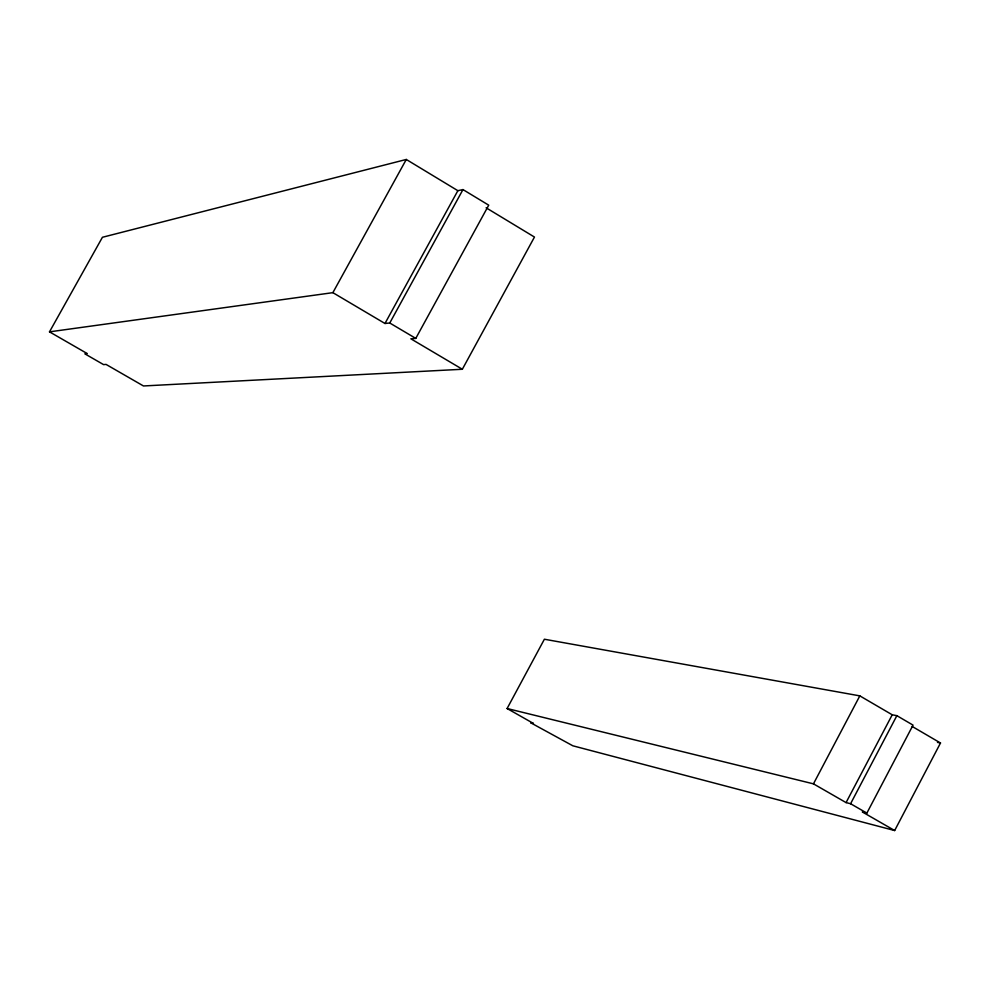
<?xml version="1.0" encoding="UTF-8"?>
<svg xmlns="http://www.w3.org/2000/svg" width="990" height="990" viewBox="0 0 990 990"><rect width="100%" height="100%" fill="white"/><g stroke="black" fill="none" stroke-linecap="round" stroke-linejoin="round"><path stroke-width="1.49" d="M894.663 830.536L862.302 811.936L866.869 813.099L913.04 725.126L896.866 715.671L892.225 714.792L859.827 695.871L544.389 639.231L507.103 708.518L533.474 723.467L530.677 722.762L572.826 745.792L894.663 830.536L940.5 742.995L912.211 726.474M507.103 708.518L813.458 783.845L846.066 802.593L892.225 714.792M846.066 802.593L850.583 803.732L896.866 715.671M813.458 783.845L859.827 695.871M462.342 369.258L410.862 338.803L415.775 338.394L488.726 205.178L462.974 189.585L457.863 190.686L406.284 159.464L102.428 237.278L49.5 331.848L87.244 353.591L84.855 353.826L103.591 364.617L106.041 364.407L143.463 385.964L462.342 369.258L534.464 237.056L486.115 207.789M49.5 331.848L332.875 292.656L384.974 323.482L457.863 190.686M384.974 323.482L389.763 323L462.974 189.585M332.875 292.656L406.284 159.464M937.481 742.401L940.5 742.995M850.583 803.732L866.869 813.099M389.763 323L415.775 338.394"/></g></svg>
